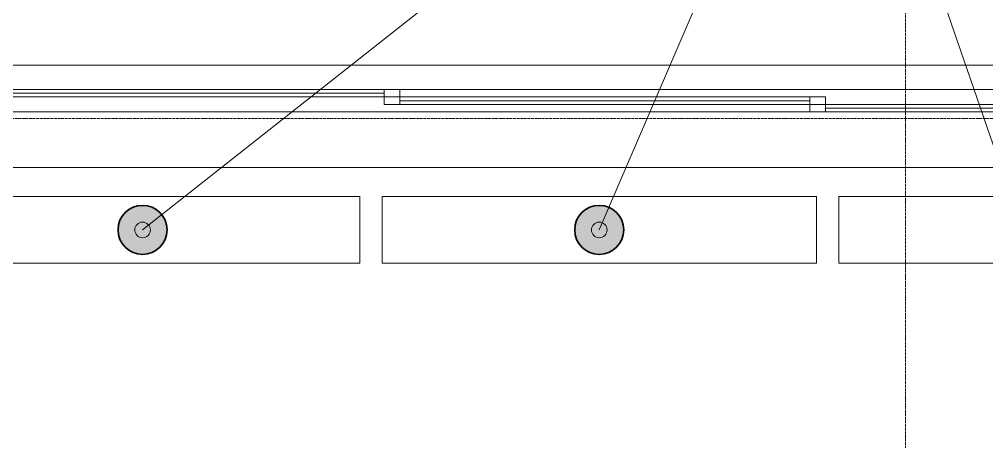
# Model space of a CAD drawing. Header units: millimetres. Extents: x -5016 to 62892, y -6019 to 88916.
# Drawn here: x 2122 to 6464, y 12350 to 14245 of the extents above; entities that cross this region are included whole.
import ezdxf

# ---------------------------------------------------------------- set-up
doc = ezdxf.new("R2010")
doc.units = ezdxf.units.MM
doc.linetypes.add('Осевая 12-2-2', pattern=[16, 12, -2, 0, -2])
for name, color, linetype, lineweight in [('A-GLAZ', 8, 'Continuous', 13), ('S-GRID', 8, 'Continuous', 13), ('АР_подложка', 8, 'Continuous', 13), ('ОВ_выноски', 7, 'Continuous', 18), ('ТЗ_контекст', 8, 'Continuous', 18), ('ТЗ_ЭОМ', 1, 'Continuous', 35)]:
    doc.layers.add(name, color=color, linetype=linetype, lineweight=lineweight)

# ---------------------------------------------------------------- blocks, each defined once
blk = doc.blocks.new('INT 20 Окно раздвижное 3ст - INT 20 Окно раздвижное 3ст 4200-3000-1568881-Этаж 1 - Планировка')
at = {"layer": 'A-GLAZ'}
for p, q in [((2960, 240), (-2960, 240)), ((-990, 130), (-2830, 130)), ((-2830, 113.3), (-990, 113.3)), ((-2830, 96.7), (-990, 96.7)), ((-920, 130), (-990, 130)), ((-990, 130), (-990, 96.7)), ((-990, 96.7), (-990, 130)), ((-920, 96.7), (-990, 96.7)), ((-990, 96.7), (-990, 63.3)), ((-990, 96.7), (-920, 96.7)), ((-920, 96.7), (-920, 130)), ((-920, 130), (3000, 130)), ((2970, 130), (-920, 130)), ((-920, 63.3), (-920, 96.7)), ((920, 96.7), (-920, 96.7)), ((-920, 96.7), (-920, 63.3)), ((990, 96.7), (920, 96.7)), ((920, 96.7), (920, 63.3)), ((920, 63.3), (920, 96.7)), ((990, 63.3), (990, 96.7)), ((-990, 63.3), (-920, 63.3)), ((-920, 80), (920, 80)), ((-920, 63.3), (920, 63.3)), ((920, 63.3), (990, 63.3)), ((990, 63.3), (920, 63.3)), ((920, 63.3), (920, 30)), ((990, 30), (990, 63.3)), ((2830, 63.3), (990, 63.3)), ((990, 63.3), (990, 30)), ((990, 46.7), (2830, 46.7)), ((920, 30), (-3000, 30)), ((-2970, 30), (920, 30)), ((920, 30), (990, 30)), ((990, 30), (2830, 30)), ((-3000, -220), (3000, -220))]:
    blk.add_line(p, q, dxfattribs=at)
blk = doc.blocks.new('АР_plan1')
at = {"layer": 'S-GRID', "color": 251, "linetype": 'Осевая 12-2-2', "true_color": 0x646464}
for p, q in [((8268.2, 22574.8), (8268.2, -1346.2)), ((23375.6, 18472.6), (-1176.1, 18472.6))]:
    blk.add_line(p, q, dxfattribs=at)
at = {"layer": 'A-GLAZ'}
blk.add_blockref('INT 20 Окно раздвижное 3ст - INT 20 Окно раздвижное 3ст 4200-3000-1568881-Этаж 1 - Планировка', (6918.2, 18472.6), dxfattribs=at)

msp = doc.modelspace()

# ---------------------------------------------------------------- block references
at = {"layer": 'АР_подложка'}
msp.add_blockref('АР_plan1', (-2168, -4673), dxfattribs=at)

# ---------------------------------------------------------------- next in the draw order: hatches: boundary and pattern name
at = {"layer": 'ОВ_выноски'}
h = msp.add_hatch(color=7, dxfattribs=at)
edge = h.paths.add_edge_path()
edge.add_arc((2675, 13300), 35, 0, 360)
h = msp.add_hatch(color=7, dxfattribs=at)
edge = h.paths.add_edge_path()
edge.add_arc((4725, 13300), 35, 0, 360)
at = {"layer": 'ТЗ_ЭОМ'}
h = msp.add_hatch(color=1, dxfattribs=at)
edge = h.paths.add_edge_path()
edge.add_arc((2675, 13300), 110, 0, 360)
h = msp.add_hatch(color=1, dxfattribs=at)
edge = h.paths.add_edge_path()
edge.add_arc((4725, 13300), 110, 0, 360)

# ---------------------------------------------------------------- next in the draw order: linework, layer by layer
at = {"layer": 'ОВ_выноски'}
for points in [[(2675, 13300), (5780, 15750)], [(4725, 13300), (5780, 15750)], [(6625, 13300), (5780, 15750)]]:
    msp.add_lwpolyline(points, dxfattribs=at)
for centre in [(2675, 13300), (4725, 13300)]:
    msp.add_circle(centre, 35, dxfattribs=at)
at = {"layer": 'ТЗ_контекст'}
for points in [[(1700, 13150), (3650, 13150), (3650, 13450), (1700, 13450)], [(3750, 13150), (5700, 13150), (5700, 13450), (3750, 13450)], [(5800, 13150), (7450, 13150), (7450, 13450), (5800, 13450)]]:
    msp.add_lwpolyline(points, close=True, dxfattribs=at)
at = {"layer": 'ТЗ_ЭОМ'}
for centre in [(2675, 13300), (4725, 13300)]:
    msp.add_circle(centre, 110, dxfattribs=at)

doc.saveas('drawing.dxf')
